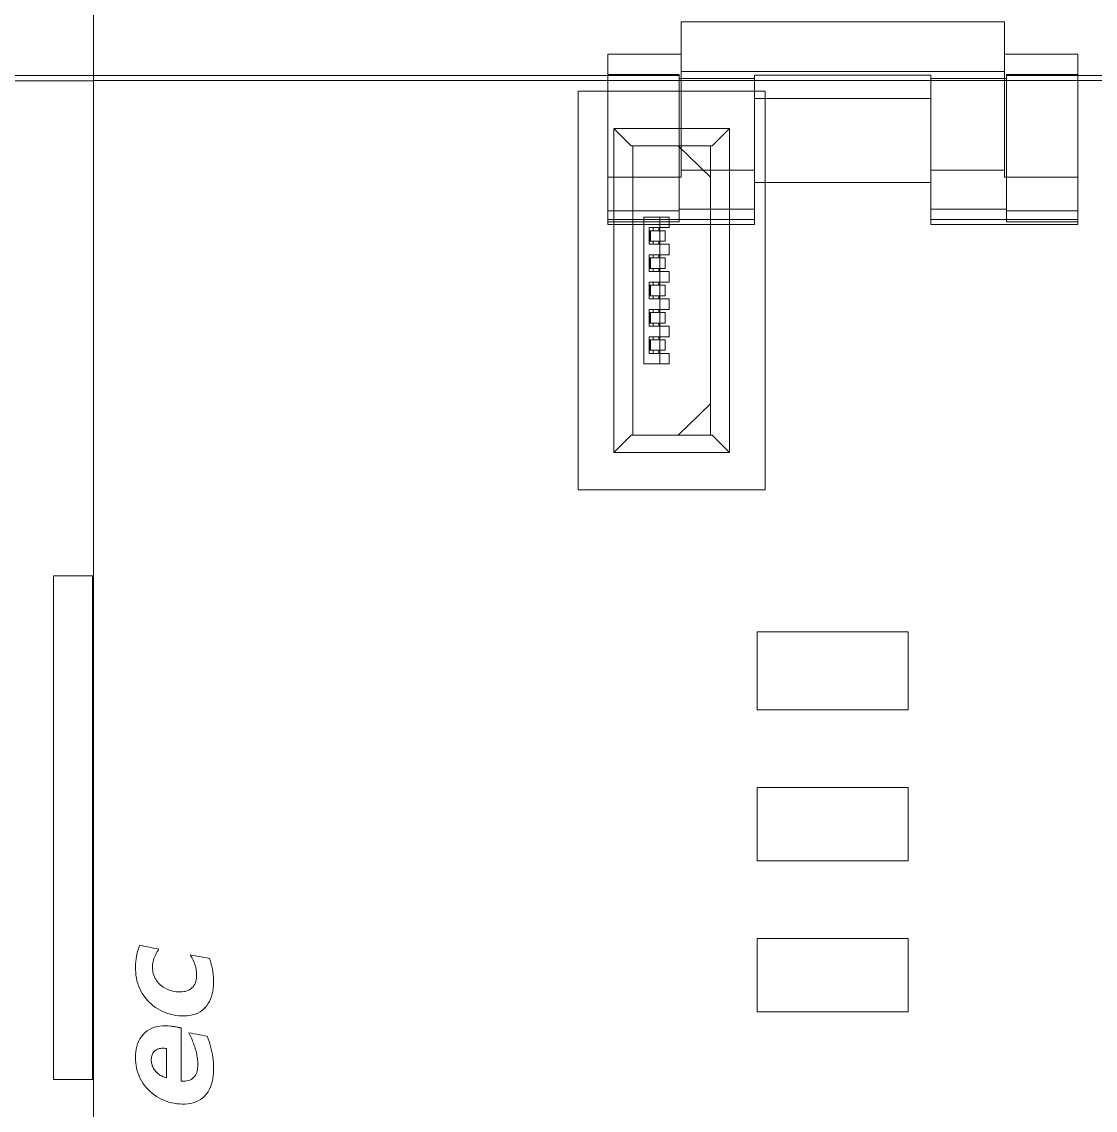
# Model space of a CAD drawing. Header units: millimetres. Extents: x 37984 to 70752, y 14140 to 37584.
# Drawn here: x 45955.03 to 45980.61, y 32617.67 to 32643.61 of the extents above; entities that cross this region are included whole.
import ezdxf

# ---------------------------------------------------------------- set-up
doc = ezdxf.new("R2010")
doc.units = ezdxf.units.MM
doc.set_wipeout_variables(frame=1)
doc.layers.add('000-PI-Oprema', color=30, linetype='Continuous', lineweight=5)
doc.layers.add('004-PI-DIN Šina', color=3, linetype='Continuous')

# ---------------------------------------------------------------- blocks, each defined once
blk = doc.blocks.new('*U1044')
at = {"layer": '004-PI-DIN Šina'}
blk.add_lwpolyline([(290, -17.5), (290, 17.5), (0, 17.5), (0, -17.5)], close=True, dxfattribs=at)
blk.add_lwpolyline([(0, 12.5), (290, 12.5)], dxfattribs=at)
blk = doc.blocks.new('F60-47290126')
blk.add_wipeout([(46615.131, 36167.854), (46650.831, 36167.854), (46650.831, 36078.354), (46615.131, 36078.354)]).dxf.layer = '000-PI-Oprema'
at = {"layer": '000-PI-Oprema'}
for p, q in [((46650.831, 36101.825), (46650.831, 36144.384)), ((46615.131, 36140.904), (46650.831, 36140.904)), ((46638.581, 36141.03), (46650.831, 36141.03)), ((46649.879, 36117.104), (46649.879, 36129.104)), ((46650.831, 36129.104), (46649.879, 36129.104)), ((46649.879, 36129.104), (46649.879, 36117.104)), ((46649.879, 36117.104), (46649.879, 36129.104)), ((46649.879, 36117.104), (46649.879, 36129.104)), ((46649.879, 36117.104), (46649.879, 36129.104)), ((46650.806, 36117.104), (46650.806, 36129.104)), ((46650.806, 36117.104), (46650.806, 36129.104)), ((46650.806, 36117.104), (46650.806, 36129.104)), ((46650.806, 36117.104), (46650.806, 36129.104)), ((46650.831, 36129.104), (46650.831, 36129.104)), ((46649.879, 36117.104), (46650.831, 36117.104)), ((46650.831, 36117.104), (46650.831, 36117.104))]:
    blk.add_line(p, q, dxfattribs=at)
blk = doc.blocks.new('Socomec I-60')
blk.add_wipeout([(0, 44.75), (35.7, 44.75), (35.7, -44.75), (0, -44.75)]).dxf.layer = '000-PI-Oprema'
at = {"layer": '000-PI-Oprema'}
for p, q in [((0, -21.28), (0, 21.28)), ((14, 19.201), (21.7, 19.201)), ((14, 18.431), (14, 19.201)), ((21.7, 18.431), (21.7, 19.201)), ((12.25, 18.431), (14, 18.431)), ((12.25, 17.943), (12.25, 18.431)), ((14, 15.501), (14, 18.431)), ((23.45, 18.431), (21.7, 18.431)), ((21.7, 15.501), (21.7, 18.431)), ((23.45, 18.431), (23.45, 17.943)), ((0, 17.926), (13.95, 17.926)), ((12.25, 17.943), (13.95, 17.943)), ((12.25, 14.697), (12.25, 17.943)), ((13.95, 17.926), (13.95, 17.943)), ((13.95, 17.851), (13.95, 17.926)), ((14, 18.018), (21.7, 18.018)), ((15.75, 17.851), (15.75, 17.931)), ((15.75, 17.931), (19.95, 17.931)), ((19.95, 17.931), (19.95, 17.851)), ((21.75, 17.943), (21.75, 17.926)), ((21.75, 17.943), (23.45, 17.943)), ((21.75, 17.926), (21.75, 17.851)), ((21.75, 17.926), (35.7, 17.926)), ((23.45, 14.697), (23.45, 17.943)), ((0, 17.8), (35.7, 17.8)), ((15.75, 17.851), (13.95, 17.851)), ((13.95, 17.851), (13.95, 14.741)), ((15.75, 17.851), (15.75, 14.741)), ((21.75, 17.851), (19.95, 17.851)), ((19.95, 17.851), (19.95, 14.741)), ((21.75, 17.851), (21.75, 14.741)), ((11.55, 8.05), (11.55, 17.55)), ((11.55, 17.55), (16, 17.55)), ((11.55, 17.55), (11.55, 17.55)), ((16, 17.55), (16, 8.05)), ((16, 17.55), (16, 17.55)), ((15.75, 17.373), (15.75, 17.373)), ((15.75, 17.373), (19.95, 17.373)), ((19.95, 17.373), (19.95, 17.373)), ((15.152, 16.661), (12.398, 16.661)), ((12.398, 16.661), (12.809, 16.25)), ((12.398, 8.939), (12.398, 16.661)), ((14.741, 16.25), (15.152, 16.661)), ((15.152, 16.661), (15.152, 8.939)), ((12.809, 16.25), (14.741, 16.25)), ((12.85, 9.35), (12.85, 16.25)), ((12.85, 16.25), (12.85, 16.25)), ((13.928, 16.25), (14.7, 15.501)), ((13.928, 16.25), (13.928, 16.25)), ((14.7, 16.25), (14.7, 9.35)), ((14.7, 16.25), (14.7, 16.25)), ((15.75, 15.666), (14, 15.666)), ((21.7, 15.666), (19.95, 15.666)), ((14, 15.501), (12.25, 15.501)), ((14.7, 15.501), (14.7, 15.501)), ((15.75, 15.373), (19.95, 15.373)), ((15.75, 15.373), (15.75, 15.373)), ((19.95, 15.373), (19.95, 15.373)), ((23.45, 15.501), (21.7, 15.501)), ((12.25, 14.697), (13.95, 14.697)), ((12.25, 14.435), (12.25, 14.697)), ((13.115, 11.05), (13.115, 14.55)), ((13.115, 14.55), (13.115, 14.55)), ((13.115, 14.55), (13.495, 14.55)), ((13.495, 14.55), (13.495, 14.55)), ((13.495, 14.55), (13.715, 14.55)), ((13.495, 11.05), (13.495, 14.55)), ((13.715, 14.55), (13.715, 14.55)), ((13.715, 14.3), (13.715, 14.55)), ((13.95, 14.741), (13.95, 14.435)), ((15.75, 14.741), (13.95, 14.741)), ((15.75, 14.741), (15.75, 14.371)), ((19.95, 14.371), (19.95, 14.741)), ((21.75, 14.741), (19.95, 14.741)), ((21.75, 14.435), (21.75, 14.741)), ((21.75, 14.697), (23.45, 14.697)), ((23.45, 14.697), (23.45, 14.435)), ((15.75, 14.493), (12.25, 14.493)), ((12.25, 14.371), (12.25, 14.435)), ((13.95, 14.435), (12.25, 14.435)), ((12.25, 14.371), (15.75, 14.371)), ((13.235, 14.3), (13.336, 14.3)), ((13.235, 13.9), (13.235, 14.3)), ((13.336, 14.3), (13.495, 14.3)), ((13.336, 14.225), (13.336, 14.3)), ((13.47, 14.3), (13.47, 14.3)), ((13.47, 14.225), (13.47, 14.3)), ((13.495, 14.3), (13.715, 14.3)), ((13.495, 14.3), (13.495, 14.3)), ((13.715, 14.3), (13.715, 14.3)), ((23.45, 14.493), (19.95, 14.493)), ((19.95, 14.371), (23.45, 14.371)), ((23.45, 14.435), (21.75, 14.435)), ((23.45, 14.371), (23.45, 14.435)), ((13.269, 14.225), (13.256, 14.225)), ((13.256, 14.225), (13.256, 13.975)), ((13.269, 14.225), (13.336, 14.225)), ((13.269, 13.975), (13.269, 14.225)), ((13.272, 13.975), (13.272, 14.225)), ((13.336, 14.225), (13.495, 14.225)), ((13.47, 14.225), (13.47, 14.225)), ((13.495, 14.225), (13.62, 14.225)), ((13.62, 14.225), (13.62, 14.225)), ((13.62, 13.975), (13.62, 14.225)), ((13.235, 13.9), (13.336, 13.9)), ((13.269, 13.975), (13.256, 13.975)), ((13.269, 13.975), (13.336, 13.975)), ((13.336, 13.975), (13.495, 13.975)), ((13.336, 13.9), (13.336, 13.975)), ((13.336, 13.9), (13.495, 13.9)), ((13.47, 13.975), (13.47, 13.975)), ((13.47, 13.9), (13.47, 13.975)), ((13.47, 13.9), (13.47, 13.9)), ((13.495, 13.975), (13.62, 13.975)), ((13.495, 13.9), (13.495, 13.9)), ((13.495, 13.9), (13.715, 13.9)), ((13.62, 13.975), (13.62, 13.975)), ((13.715, 13.9), (13.715, 13.9)), ((13.715, 13.65), (13.715, 13.9)), ((13.235, 13.65), (13.336, 13.65)), ((13.235, 13.25), (13.235, 13.65)), ((13.269, 13.575), (13.256, 13.575)), ((13.256, 13.575), (13.256, 13.325)), ((13.269, 13.575), (13.336, 13.575)), ((13.269, 13.325), (13.269, 13.575)), ((13.272, 13.325), (13.272, 13.575)), ((13.336, 13.65), (13.495, 13.65)), ((13.336, 13.575), (13.336, 13.65)), ((13.336, 13.575), (13.495, 13.575)), ((13.47, 13.65), (13.47, 13.65)), ((13.47, 13.575), (13.47, 13.65)), ((13.47, 13.575), (13.47, 13.575)), ((13.495, 13.65), (13.715, 13.65)), ((13.495, 13.65), (13.495, 13.65)), ((13.495, 13.575), (13.62, 13.575)), ((13.62, 13.575), (13.62, 13.575)), ((13.62, 13.325), (13.62, 13.575)), ((13.715, 13.65), (13.715, 13.65)), ((13.235, 13.25), (13.336, 13.25)), ((13.269, 13.325), (13.256, 13.325)), ((13.269, 13.325), (13.336, 13.325)), ((13.336, 13.325), (13.495, 13.325)), ((13.336, 13.25), (13.336, 13.325)), ((13.336, 13.25), (13.495, 13.25)), ((13.47, 13.325), (13.47, 13.325)), ((13.47, 13.25), (13.47, 13.325)), ((13.47, 13.25), (13.47, 13.25)), ((13.495, 13.325), (13.62, 13.325)), ((13.495, 13.25), (13.495, 13.25)), ((13.495, 13.25), (13.715, 13.25)), ((13.62, 13.325), (13.62, 13.325)), ((13.715, 13.25), (13.715, 13.25)), ((13.715, 13), (13.715, 13.25)), ((13.235, 13), (13.336, 13)), ((13.235, 12.6), (13.235, 13)), ((13.336, 13), (13.495, 13)), ((13.336, 12.925), (13.336, 13)), ((13.47, 13), (13.47, 13)), ((13.47, 12.925), (13.47, 13)), ((13.495, 13), (13.715, 13)), ((13.495, 13), (13.495, 13)), ((13.715, 13), (13.715, 13)), ((13.269, 12.925), (13.256, 12.925)), ((13.256, 12.925), (13.256, 12.675)), ((13.269, 12.925), (13.336, 12.925)), ((13.269, 12.675), (13.269, 12.925)), ((13.272, 12.675), (13.272, 12.925)), ((13.336, 12.925), (13.495, 12.925)), ((13.47, 12.925), (13.47, 12.925)), ((13.495, 12.925), (13.62, 12.925)), ((13.62, 12.925), (13.62, 12.925)), ((13.62, 12.675), (13.62, 12.925)), ((13.235, 12.6), (13.336, 12.6)), ((13.269, 12.675), (13.256, 12.675)), ((13.269, 12.675), (13.336, 12.675)), ((13.336, 12.675), (13.495, 12.675)), ((13.336, 12.6), (13.336, 12.675)), ((13.336, 12.6), (13.495, 12.6)), ((13.47, 12.675), (13.47, 12.675)), ((13.47, 12.6), (13.47, 12.675)), ((13.47, 12.6), (13.47, 12.6)), ((13.495, 12.675), (13.62, 12.675)), ((13.495, 12.6), (13.495, 12.6)), ((13.495, 12.6), (13.715, 12.6)), ((13.62, 12.675), (13.62, 12.675)), ((13.715, 12.6), (13.715, 12.6)), ((13.715, 12.35), (13.715, 12.6)), ((13.235, 12.35), (13.336, 12.35)), ((13.235, 11.95), (13.235, 12.35)), ((13.269, 12.275), (13.256, 12.275)), ((13.256, 12.275), (13.256, 12.025)), ((13.269, 12.275), (13.336, 12.275)), ((13.269, 12.025), (13.269, 12.275)), ((13.272, 12.025), (13.272, 12.275)), ((13.336, 12.35), (13.495, 12.35)), ((13.336, 12.275), (13.336, 12.35)), ((13.336, 12.275), (13.495, 12.275)), ((13.47, 12.35), (13.47, 12.35)), ((13.47, 12.275), (13.47, 12.35)), ((13.47, 12.275), (13.47, 12.275)), ((13.495, 12.35), (13.715, 12.35)), ((13.495, 12.35), (13.495, 12.35)), ((13.495, 12.275), (13.62, 12.275)), ((13.62, 12.275), (13.62, 12.275)), ((13.62, 12.025), (13.62, 12.275)), ((13.715, 12.35), (13.715, 12.35)), ((13.235, 11.95), (13.336, 11.95)), ((13.269, 12.025), (13.256, 12.025)), ((13.269, 12.025), (13.336, 12.025)), ((13.336, 12.025), (13.495, 12.025)), ((13.336, 11.95), (13.336, 12.025)), ((13.336, 11.95), (13.495, 11.95)), ((13.47, 12.025), (13.47, 12.025)), ((13.47, 11.95), (13.47, 12.025)), ((13.47, 11.95), (13.47, 11.95)), ((13.495, 12.025), (13.62, 12.025)), ((13.495, 11.95), (13.495, 11.95)), ((13.495, 11.95), (13.715, 11.95)), ((13.62, 12.025), (13.62, 12.025)), ((13.715, 11.95), (13.715, 11.95)), ((13.715, 11.7), (13.715, 11.95)), ((13.235, 11.7), (13.336, 11.7)), ((13.235, 11.3), (13.235, 11.7)), ((13.336, 11.7), (13.495, 11.7)), ((13.336, 11.625), (13.336, 11.7)), ((13.47, 11.7), (13.47, 11.7)), ((13.47, 11.625), (13.47, 11.7)), ((13.495, 11.7), (13.715, 11.7)), ((13.495, 11.7), (13.495, 11.7)), ((13.715, 11.7), (13.715, 11.7)), ((13.269, 11.625), (13.256, 11.625)), ((13.256, 11.625), (13.256, 11.375)), ((13.269, 11.625), (13.336, 11.625)), ((13.269, 11.375), (13.269, 11.625)), ((13.272, 11.375), (13.272, 11.625)), ((13.336, 11.625), (13.495, 11.625)), ((13.47, 11.625), (13.47, 11.625)), ((13.495, 11.625), (13.62, 11.625)), ((13.62, 11.625), (13.62, 11.625)), ((13.62, 11.375), (13.62, 11.625)), ((13.235, 11.3), (13.336, 11.3)), ((13.269, 11.375), (13.256, 11.375)), ((13.269, 11.375), (13.336, 11.375)), ((13.336, 11.375), (13.495, 11.375)), ((13.336, 11.3), (13.336, 11.375)), ((13.336, 11.3), (13.495, 11.3)), ((13.47, 11.375), (13.47, 11.375)), ((13.47, 11.3), (13.47, 11.375)), ((13.47, 11.3), (13.47, 11.3)), ((13.495, 11.375), (13.62, 11.375)), ((13.495, 11.3), (13.715, 11.3)), ((13.495, 11.3), (13.495, 11.3)), ((13.62, 11.375), (13.62, 11.375)), ((13.715, 11.3), (13.715, 11.3)), ((13.715, 11.05), (13.715, 11.3)), ((13.115, 11.05), (13.495, 11.05)), ((13.115, 11.05), (13.115, 11.05)), ((13.495, 11.05), (13.715, 11.05)), ((13.495, 11.05), (13.495, 11.05)), ((13.715, 11.05), (13.715, 11.05)), ((14.7, 10.099), (13.928, 9.35)), ((14.7, 10.099), (14.7, 10.099)), ((12.398, 8.939), (12.809, 9.35)), ((12.809, 9.35), (14.741, 9.35)), ((12.85, 9.35), (12.85, 9.35)), ((13.928, 9.35), (13.928, 9.35)), ((14.7, 9.35), (14.7, 9.35)), ((15.152, 8.939), (14.741, 9.35)), ((15.152, 8.939), (12.398, 8.939)), ((16, 8.05), (11.55, 8.05)), ((11.55, 8.05), (11.55, 8.05)), ((16, 8.05), (16, 8.05)), ((15.811, 4.665), (15.811, 4.4)), ((19.41, 4.665), (15.811, 4.665)), ((15.811, 4.665), (15.811, 4.665)), ((19.41, 4.665), (19.409, 4.4)), ((19.41, 4.665), (19.41, 4.665)), ((15.811, 4.4), (15.811, 4.136)), ((19.409, 4.4), (19.409, 4.136)), ((15.811, 4.136), (15.812, 3.871)), ((19.409, 4.136), (19.409, 3.871)), ((15.812, 3.871), (15.812, 3.607)), ((19.409, 3.871), (19.409, 3.607)), ((15.812, 3.607), (15.812, 3.342)), ((19.409, 3.607), (19.408, 3.342)), ((15.812, 3.342), (15.812, 3.077)), ((19.408, 3.342), (19.408, 3.077)), ((15.812, 3.077), (15.813, 2.813)), ((19.408, 3.077), (19.408, 2.813)), ((19.408, 2.813), (15.813, 2.813)), ((15.813, 2.813), (15.813, 2.813)), ((19.408, 2.813), (19.408, 2.813)), ((15.814, 0.708), (15.813, 0.958)), ((19.407, 0.958), (15.813, 0.958)), ((15.813, 0.958), (15.813, 0.958)), ((19.407, 0.958), (19.407, 0.708)), ((19.407, 0.958), (19.407, 0.958)), ((15.814, 0.459), (15.814, 0.708)), ((19.407, 0.708), (19.407, 0.459)), ((15.814, 0.21), (15.814, 0.459)), ((19.407, 0.459), (19.407, 0.21)), ((15.814, -0.039), (15.814, 0.21)), ((19.407, 0.21), (19.407, -0.039)), ((15.814, -0.288), (15.814, -0.039)), ((19.407, -0.039), (19.407, -0.288)), ((15.814, -0.537), (15.814, -0.288)), ((19.407, -0.288), (19.407, -0.537)), ((15.814, -0.786), (15.814, -0.537)), ((19.407, -0.537), (19.407, -0.786)), ((19.407, -0.786), (15.814, -0.786)), ((15.814, -0.786), (15.814, -0.786)), ((19.407, -0.786), (19.407, -0.786)), ((1.073, -2.875), (1.086, -2.84)), ((1.086, -2.84), (1.099, -2.804)), ((1.099, -2.804), (1.165, -2.817)), ((1.099, -2.804), (1.099, -2.804)), ((1.165, -2.817), (1.231, -2.829)), ((1.231, -2.829), (1.297, -2.841)), ((1.297, -2.841), (1.363, -2.854)), ((15.813, -2.642), (15.813, -2.891)), ((19.408, -2.642), (15.813, -2.642)), ((15.813, -2.642), (15.813, -2.642)), ((19.408, -2.642), (19.408, -2.891)), ((19.408, -2.642), (19.408, -2.642)), ((1.014, -3.121), (1.025, -3.057)), ((1.025, -3.057), (1.033, -3.02)), ((1.025, -3.057), (1.025, -3.057)), ((1.033, -3.02), (1.041, -2.983)), ((1.041, -2.983), (1.051, -2.947)), ((1.051, -2.947), (1.062, -2.911)), ((1.062, -2.911), (1.073, -2.875)), ((1.363, -2.854), (1.429, -2.866)), ((1.429, -2.866), (1.495, -2.878)), ((1.454, -3.082), (1.441, -3.116)), ((1.469, -3.048), (1.454, -3.082)), ((1.485, -3.016), (1.469, -3.048)), ((1.502, -2.983), (1.485, -3.016)), ((1.495, -2.878), (1.561, -2.89)), ((1.521, -2.952), (1.502, -2.983)), ((1.54, -2.921), (1.521, -2.952)), ((1.561, -2.89), (1.54, -2.921)), ((1.561, -2.89), (1.561, -2.89)), ((2.3, -3.031), (2.367, -3.043)), ((2.321, -3.061), (2.3, -3.031)), ((2.3, -3.031), (2.3, -3.031)), ((2.34, -3.093), (2.321, -3.061)), ((2.359, -3.125), (2.34, -3.093)), ((2.367, -3.043), (2.433, -3.055)), ((2.433, -3.055), (2.499, -3.066)), ((2.499, -3.066), (2.565, -3.078)), ((2.565, -3.078), (2.632, -3.09)), ((2.632, -3.09), (2.698, -3.102)), ((2.698, -3.102), (2.764, -3.114)), ((15.813, -2.891), (15.812, -3.141)), ((19.408, -2.891), (19.408, -3.141)), ((1, -3.318), (1.001, -3.252)), ((1.001, -3.384), (1, -3.318)), ((1.001, -3.252), (1.006, -3.186)), ((1.006, -3.186), (1.014, -3.121)), ((1.409, -3.258), (1.406, -3.295)), ((1.406, -3.295), (1.406, -3.332)), ((1.406, -3.332), (1.408, -3.368)), ((1.408, -3.368), (1.412, -3.404)), ((1.414, -3.222), (1.409, -3.258)), ((1.421, -3.186), (1.414, -3.222)), ((1.43, -3.151), (1.421, -3.186)), ((1.441, -3.116), (1.43, -3.151)), ((2.375, -3.157), (2.359, -3.125)), ((2.39, -3.191), (2.375, -3.157)), ((2.404, -3.225), (2.39, -3.191)), ((2.416, -3.259), (2.404, -3.225)), ((2.427, -3.294), (2.416, -3.259)), ((2.436, -3.33), (2.427, -3.294)), ((2.444, -3.366), (2.436, -3.33)), ((2.449, -3.402), (2.444, -3.366)), ((2.764, -3.114), (2.785, -3.176)), ((2.764, -3.114), (2.764, -3.114)), ((2.785, -3.176), (2.804, -3.239)), ((2.804, -3.239), (2.821, -3.303)), ((2.821, -3.303), (2.834, -3.367)), ((2.834, -3.367), (2.845, -3.432)), ((15.812, -3.141), (15.812, -3.39)), ((19.408, -3.141), (19.408, -3.39)), ((1.006, -3.45), (1.001, -3.384)), ((1.013, -3.515), (1.006, -3.45)), ((1.023, -3.58), (1.013, -3.515)), ((1.037, -3.645), (1.023, -3.58)), ((1.412, -3.404), (1.418, -3.441)), ((1.418, -3.441), (1.426, -3.476)), ((1.426, -3.476), (1.437, -3.512)), ((1.437, -3.512), (1.45, -3.546)), ((1.45, -3.546), (1.465, -3.579)), ((1.465, -3.579), (1.483, -3.611)), ((1.483, -3.611), (1.502, -3.642)), ((2.439, -3.657), (2.447, -3.621)), ((2.447, -3.621), (2.453, -3.585)), ((2.454, -3.438), (2.449, -3.402)), ((2.453, -3.585), (2.456, -3.548)), ((2.456, -3.475), (2.454, -3.438)), ((2.457, -3.512), (2.456, -3.475)), ((2.456, -3.548), (2.457, -3.512)), ((2.845, -3.432), (2.854, -3.497)), ((2.854, -3.497), (2.859, -3.563)), ((2.859, -3.563), (2.862, -3.628)), ((2.862, -3.628), (2.862, -3.694)), ((15.812, -3.39), (15.812, -3.64)), ((19.408, -3.39), (19.409, -3.64)), ((1.054, -3.708), (1.037, -3.645)), ((1.076, -3.771), (1.054, -3.708)), ((1.101, -3.832), (1.076, -3.771)), ((1.129, -3.891), (1.101, -3.832)), ((1.502, -3.642), (1.524, -3.672)), ((1.524, -3.672), (1.548, -3.7)), ((1.548, -3.7), (1.573, -3.726)), ((1.573, -3.726), (1.6, -3.751)), ((1.6, -3.751), (1.629, -3.774)), ((1.629, -3.774), (1.658, -3.796)), ((1.658, -3.796), (1.689, -3.816)), ((1.689, -3.816), (1.721, -3.833)), ((1.721, -3.833), (1.755, -3.849)), ((1.755, -3.849), (1.788, -3.863)), ((1.788, -3.863), (1.823, -3.875)), ((1.823, -3.875), (1.859, -3.886)), ((1.859, -3.886), (1.894, -3.894)), ((2.186, -3.898), (2.222, -3.888)), ((2.222, -3.888), (2.256, -3.875)), ((2.256, -3.875), (2.289, -3.858)), ((2.289, -3.858), (2.319, -3.838)), ((2.319, -3.838), (2.347, -3.814)), ((2.347, -3.814), (2.372, -3.787)), ((2.372, -3.787), (2.394, -3.757)), ((2.394, -3.757), (2.413, -3.726)), ((2.413, -3.726), (2.427, -3.692)), ((2.427, -3.692), (2.439, -3.657)), ((2.853, -3.826), (2.843, -3.891)), ((2.859, -3.76), (2.853, -3.826)), ((2.862, -3.694), (2.859, -3.76)), ((15.812, -3.889), (15.811, -4.139)), ((15.812, -3.64), (15.812, -3.889)), ((19.409, -3.64), (19.409, -3.889)), ((19.409, -3.889), (19.409, -4.139)), ((1.162, -3.949), (1.129, -3.891)), ((1.198, -4.003), (1.162, -3.949)), ((1.238, -4.056), (1.198, -4.003)), ((1.281, -4.106), (1.238, -4.056)), ((1.327, -4.153), (1.281, -4.106)), ((1.894, -3.894), (1.93, -3.901)), ((1.93, -3.901), (1.967, -3.906)), ((1.967, -3.906), (2.003, -3.909)), ((2.003, -3.909), (2.04, -3.911)), ((2.04, -3.911), (2.077, -3.911)), ((2.077, -3.911), (2.114, -3.909)), ((2.114, -3.909), (2.15, -3.905)), ((2.15, -3.905), (2.186, -3.898)), ((2.761, -4.142), (2.728, -4.199)), ((2.789, -4.082), (2.761, -4.142)), ((2.812, -4.02), (2.789, -4.082)), ((2.83, -3.956), (2.812, -4.02)), ((2.843, -3.891), (2.83, -3.956)), ((15.811, -4.139), (15.811, -4.388)), ((19.409, -4.139), (19.409, -4.388)), ((1.375, -4.198), (1.327, -4.153)), ((1.426, -4.24), (1.375, -4.198)), ((1.479, -4.279), (1.426, -4.24)), ((1.535, -4.314), (1.479, -4.279)), ((1.592, -4.347), (1.535, -4.314)), ((1.651, -4.377), (1.592, -4.347)), ((1.712, -4.403), (1.651, -4.377)), ((1.773, -4.425), (1.712, -4.403)), ((2.542, -4.384), (2.483, -4.416)), ((2.596, -4.346), (2.542, -4.384)), ((2.645, -4.302), (2.596, -4.346)), ((2.689, -4.253), (2.645, -4.302)), ((2.728, -4.199), (2.689, -4.253)), ((19.409, -4.388), (15.811, -4.388)), ((15.811, -4.388), (15.811, -4.388)), ((19.409, -4.388), (19.409, -4.388)), ((1.836, -4.444), (1.773, -4.425)), ((1.9, -4.46), (1.836, -4.444)), ((1.965, -4.472), (1.9, -4.46)), ((2.031, -4.48), (1.965, -4.472)), ((2.097, -4.485), (2.031, -4.48)), ((2.162, -4.485), (2.097, -4.485)), ((2.229, -4.482), (2.162, -4.485)), ((2.294, -4.474), (2.229, -4.482)), ((2.359, -4.461), (2.294, -4.474)), ((2.422, -4.441), (2.359, -4.461)), ((2.483, -4.416), (2.422, -4.441)), ((1.183, -4.928), (1.229, -4.882)), ((1.229, -4.882), (1.28, -4.842)), ((1.28, -4.842), (1.335, -4.806)), ((1.335, -4.806), (1.393, -4.777)), ((1.393, -4.777), (1.454, -4.754)), ((1.454, -4.754), (1.517, -4.737)), ((1.517, -4.737), (1.581, -4.726)), ((1.581, -4.726), (1.646, -4.719)), ((1.646, -4.719), (1.711, -4.717)), ((1.711, -4.717), (1.776, -4.72)), ((1.776, -4.72), (1.842, -4.725)), ((1.842, -4.725), (1.842, -4.725)), ((1.842, -4.725), (1.864, -4.728)), ((1.864, -4.728), (1.886, -4.732)), ((1.886, -4.732), (1.908, -4.735)), ((1.908, -4.735), (1.93, -4.739)), ((1.93, -4.739), (1.952, -4.743)), ((1.952, -4.743), (1.974, -4.747)), ((1.974, -4.747), (1.996, -4.752)), ((1.996, -4.752), (1.996, -4.752)), ((1.996, -4.752), (2.009, -4.755)), ((2.009, -4.755), (2.022, -4.757)), ((2.022, -4.757), (2.035, -4.76)), ((2.035, -4.76), (2.048, -4.762)), ((2.048, -4.762), (2.06, -4.765)), ((2.06, -4.765), (2.073, -4.768)), ((2.073, -4.768), (2.086, -4.77)), ((2.086, -4.77), (2.086, -4.77)), ((2.086, -4.77), (2.086, -4.951)), ((2.272, -4.885), (2.272, -4.885)), ((2.272, -4.885), (2.335, -4.897)), ((2.288, -4.917), (2.272, -4.885)), ((2.304, -4.95), (2.288, -4.917)), ((2.335, -4.897), (2.398, -4.908)), ((2.398, -4.908), (2.46, -4.92)), ((2.46, -4.92), (2.523, -4.932)), ((1.031, -5.213), (1.05, -5.151)), ((1.05, -5.151), (1.075, -5.091)), ((1.075, -5.091), (1.106, -5.033)), ((1.106, -5.033), (1.142, -4.979)), ((1.142, -4.979), (1.183, -4.928)), ((2.086, -4.951), (2.086, -5.131)), ((2.086, -5.131), (2.086, -5.312)), ((2.32, -4.983), (2.304, -4.95)), ((2.335, -5.016), (2.32, -4.983)), ((2.349, -5.05), (2.335, -5.016)), ((2.363, -5.083), (2.349, -5.05)), ((2.377, -5.117), (2.363, -5.083)), ((2.389, -5.151), (2.377, -5.117)), ((2.402, -5.186), (2.389, -5.151)), ((2.413, -5.22), (2.402, -5.186)), ((2.523, -4.932), (2.586, -4.944)), ((2.586, -4.944), (2.649, -4.956)), ((2.649, -4.956), (2.712, -4.968)), ((2.712, -4.968), (2.712, -4.968)), ((2.712, -4.968), (2.734, -5.028)), ((2.734, -5.028), (2.755, -5.089)), ((2.755, -5.089), (2.774, -5.151)), ((2.774, -5.151), (2.791, -5.214)), ((1.001, -5.471), (1.002, -5.406)), ((1.002, -5.406), (1.007, -5.341)), ((1.007, -5.341), (1.017, -5.276)), ((1.017, -5.276), (1.031, -5.213)), ((1.387, -5.437), (1.382, -5.46)), ((1.395, -5.414), (1.387, -5.437)), ((1.404, -5.391), (1.395, -5.414)), ((1.416, -5.37), (1.404, -5.391)), ((1.429, -5.35), (1.416, -5.37)), ((1.445, -5.332), (1.429, -5.35)), ((1.462, -5.315), (1.445, -5.332)), ((1.481, -5.301), (1.462, -5.315)), ((1.502, -5.288), (1.481, -5.301)), ((1.523, -5.277), (1.502, -5.288)), ((1.546, -5.268), (1.523, -5.277)), ((1.569, -5.262), (1.546, -5.268)), ((1.593, -5.257), (1.569, -5.262)), ((1.617, -5.254), (1.593, -5.257)), ((1.641, -5.253), (1.617, -5.254)), ((1.665, -5.253), (1.641, -5.253)), ((1.689, -5.254), (1.665, -5.253)), ((1.713, -5.257), (1.689, -5.254)), ((1.736, -5.262), (1.713, -5.257)), ((1.736, -5.362), (1.736, -5.262)), ((1.736, -5.262), (1.736, -5.262)), ((1.736, -5.461), (1.736, -5.362)), ((2.086, -5.312), (2.086, -5.493)), ((2.424, -5.255), (2.413, -5.22)), ((2.434, -5.29), (2.424, -5.255)), ((2.443, -5.325), (2.434, -5.29)), ((2.452, -5.36), (2.443, -5.325)), ((2.46, -5.396), (2.452, -5.36)), ((2.466, -5.432), (2.46, -5.396)), ((2.472, -5.468), (2.466, -5.432)), ((2.791, -5.214), (2.807, -5.277)), ((2.807, -5.277), (2.821, -5.34)), ((2.821, -5.34), (2.832, -5.404)), ((2.832, -5.404), (2.842, -5.468)), ((1.002, -5.536), (1.001, -5.471)), ((1.008, -5.6), (1.002, -5.536)), ((1.016, -5.665), (1.008, -5.6)), ((1.028, -5.729), (1.016, -5.665)), ((1.379, -5.484), (1.377, -5.508)), ((1.377, -5.508), (1.377, -5.532)), ((1.377, -5.532), (1.378, -5.556)), ((1.378, -5.556), (1.38, -5.58)), ((1.382, -5.46), (1.379, -5.484)), ((1.38, -5.58), (1.384, -5.604)), ((1.384, -5.604), (1.388, -5.628)), ((1.388, -5.628), (1.395, -5.651)), ((1.395, -5.651), (1.402, -5.674)), ((1.402, -5.674), (1.411, -5.696)), ((1.411, -5.696), (1.421, -5.718)), ((1.736, -5.561), (1.736, -5.461)), ((1.736, -5.661), (1.736, -5.561)), ((1.736, -5.761), (1.736, -5.661)), ((2.086, -5.493), (2.086, -5.673)), ((2.086, -5.673), (2.086, -5.854)), ((2.477, -5.504), (2.472, -5.468)), ((2.481, -5.54), (2.477, -5.504)), ((2.484, -5.576), (2.481, -5.54)), ((2.482, -5.722), (2.484, -5.685)), ((2.485, -5.612), (2.484, -5.576)), ((2.484, -5.685), (2.485, -5.648)), ((2.485, -5.648), (2.485, -5.612)), ((2.842, -5.468), (2.85, -5.532)), ((2.85, -5.532), (2.856, -5.596)), ((2.856, -5.596), (2.86, -5.661)), ((2.86, -5.661), (2.862, -5.726)), ((1.044, -5.792), (1.028, -5.729)), ((1.063, -5.854), (1.044, -5.792)), ((1.086, -5.914), (1.063, -5.854)), ((1.113, -5.973), (1.086, -5.914)), ((1.421, -5.718), (1.432, -5.739)), ((1.432, -5.739), (1.445, -5.759)), ((1.445, -5.759), (1.459, -5.779)), ((1.459, -5.779), (1.474, -5.798)), ((1.474, -5.798), (1.49, -5.816)), ((1.49, -5.816), (1.507, -5.833)), ((1.507, -5.833), (1.525, -5.849)), ((1.525, -5.849), (1.544, -5.863)), ((1.544, -5.863), (1.564, -5.877)), ((1.564, -5.877), (1.584, -5.891)), ((1.584, -5.891), (1.604, -5.903)), ((1.604, -5.903), (1.625, -5.914)), ((1.625, -5.914), (1.647, -5.925)), ((1.647, -5.925), (1.669, -5.935)), ((1.669, -5.935), (1.691, -5.944)), ((1.691, -5.944), (1.714, -5.953)), ((1.714, -5.953), (1.736, -5.961)), ((1.736, -5.861), (1.736, -5.761)), ((1.736, -5.961), (1.736, -5.861)), ((1.736, -5.961), (1.736, -5.961)), ((2.086, -5.854), (2.086, -6.034)), ((2.358, -5.977), (2.386, -5.954)), ((2.386, -5.954), (2.41, -5.926)), ((2.41, -5.926), (2.431, -5.896)), ((2.431, -5.896), (2.447, -5.863)), ((2.447, -5.863), (2.46, -5.829)), ((2.46, -5.829), (2.47, -5.793)), ((2.47, -5.793), (2.477, -5.758)), ((2.477, -5.758), (2.482, -5.722)), ((2.853, -5.921), (2.844, -5.985)), ((2.859, -5.856), (2.853, -5.921)), ((2.862, -5.791), (2.859, -5.856)), ((2.862, -5.726), (2.862, -5.791)), ((1.144, -6.03), (1.113, -5.973)), ((1.178, -6.085), (1.144, -6.03)), ((1.216, -6.138), (1.178, -6.085)), ((1.256, -6.188), (1.216, -6.138)), ((1.3, -6.236), (1.256, -6.188)), ((2.086, -6.034), (2.086, -6.034)), ((2.086, -6.034), (2.09, -6.034)), ((2.09, -6.034), (2.094, -6.035)), ((2.094, -6.035), (2.098, -6.035)), ((2.098, -6.035), (2.102, -6.035)), ((2.102, -6.035), (2.106, -6.035)), ((2.106, -6.035), (2.11, -6.036)), ((2.11, -6.036), (2.114, -6.036)), ((2.114, -6.036), (2.114, -6.036)), ((2.114, -6.036), (2.151, -6.038)), ((2.151, -6.038), (2.187, -6.036)), ((2.187, -6.036), (2.224, -6.031)), ((2.224, -6.031), (2.259, -6.024)), ((2.259, -6.024), (2.294, -6.012)), ((2.294, -6.012), (2.327, -5.997)), ((2.327, -5.997), (2.358, -5.977)), ((2.791, -6.173), (2.764, -6.232)), ((2.813, -6.112), (2.791, -6.173)), ((2.831, -6.049), (2.813, -6.112)), ((2.844, -5.985), (2.831, -6.049)), ((1.347, -6.281), (1.3, -6.236)), ((1.396, -6.323), (1.347, -6.281)), ((1.448, -6.363), (1.396, -6.323)), ((1.501, -6.399), (1.448, -6.363)), ((1.557, -6.433), (1.501, -6.399)), ((1.614, -6.463), (1.557, -6.433)), ((1.673, -6.49), (1.614, -6.463)), ((2.55, -6.473), (2.494, -6.506)), ((2.603, -6.434), (2.55, -6.473)), ((2.651, -6.39), (2.603, -6.434)), ((2.694, -6.341), (2.651, -6.39)), ((2.732, -6.288), (2.694, -6.341)), ((2.764, -6.232), (2.732, -6.288)), ((1.733, -6.514), (1.673, -6.49)), ((1.795, -6.535), (1.733, -6.514)), ((1.858, -6.552), (1.795, -6.535)), ((1.921, -6.565), (1.858, -6.552)), ((1.985, -6.575), (1.921, -6.565)), ((2.05, -6.581), (1.985, -6.575)), ((2.115, -6.584), (2.05, -6.581)), ((2.18, -6.583), (2.115, -6.584)), ((2.245, -6.578), (2.18, -6.583)), ((2.309, -6.568), (2.245, -6.578)), ((2.373, -6.553), (2.309, -6.568)), ((2.435, -6.532), (2.373, -6.553)), ((2.494, -6.506), (2.435, -6.532))]:
    blk.add_line(p, q, dxfattribs=at)

msp = doc.modelspace()

# ---------------------------------------------------------------- block references
msp.add_blockref('*U1044', (45882.483, 32624.404))

# ---------------------------------------------------------------- next in the draw order: block references
msp.add_blockref('F60-47290126', (-694.09, -3498.701))

# ---------------------------------------------------------------- next in the draw order: block references
at = {"layer": '000-PI-Oprema'}
msp.add_blockref('Socomec I-60', (45956.742, 32624.404), dxfattribs=at)

doc.saveas('drawing.dxf')
